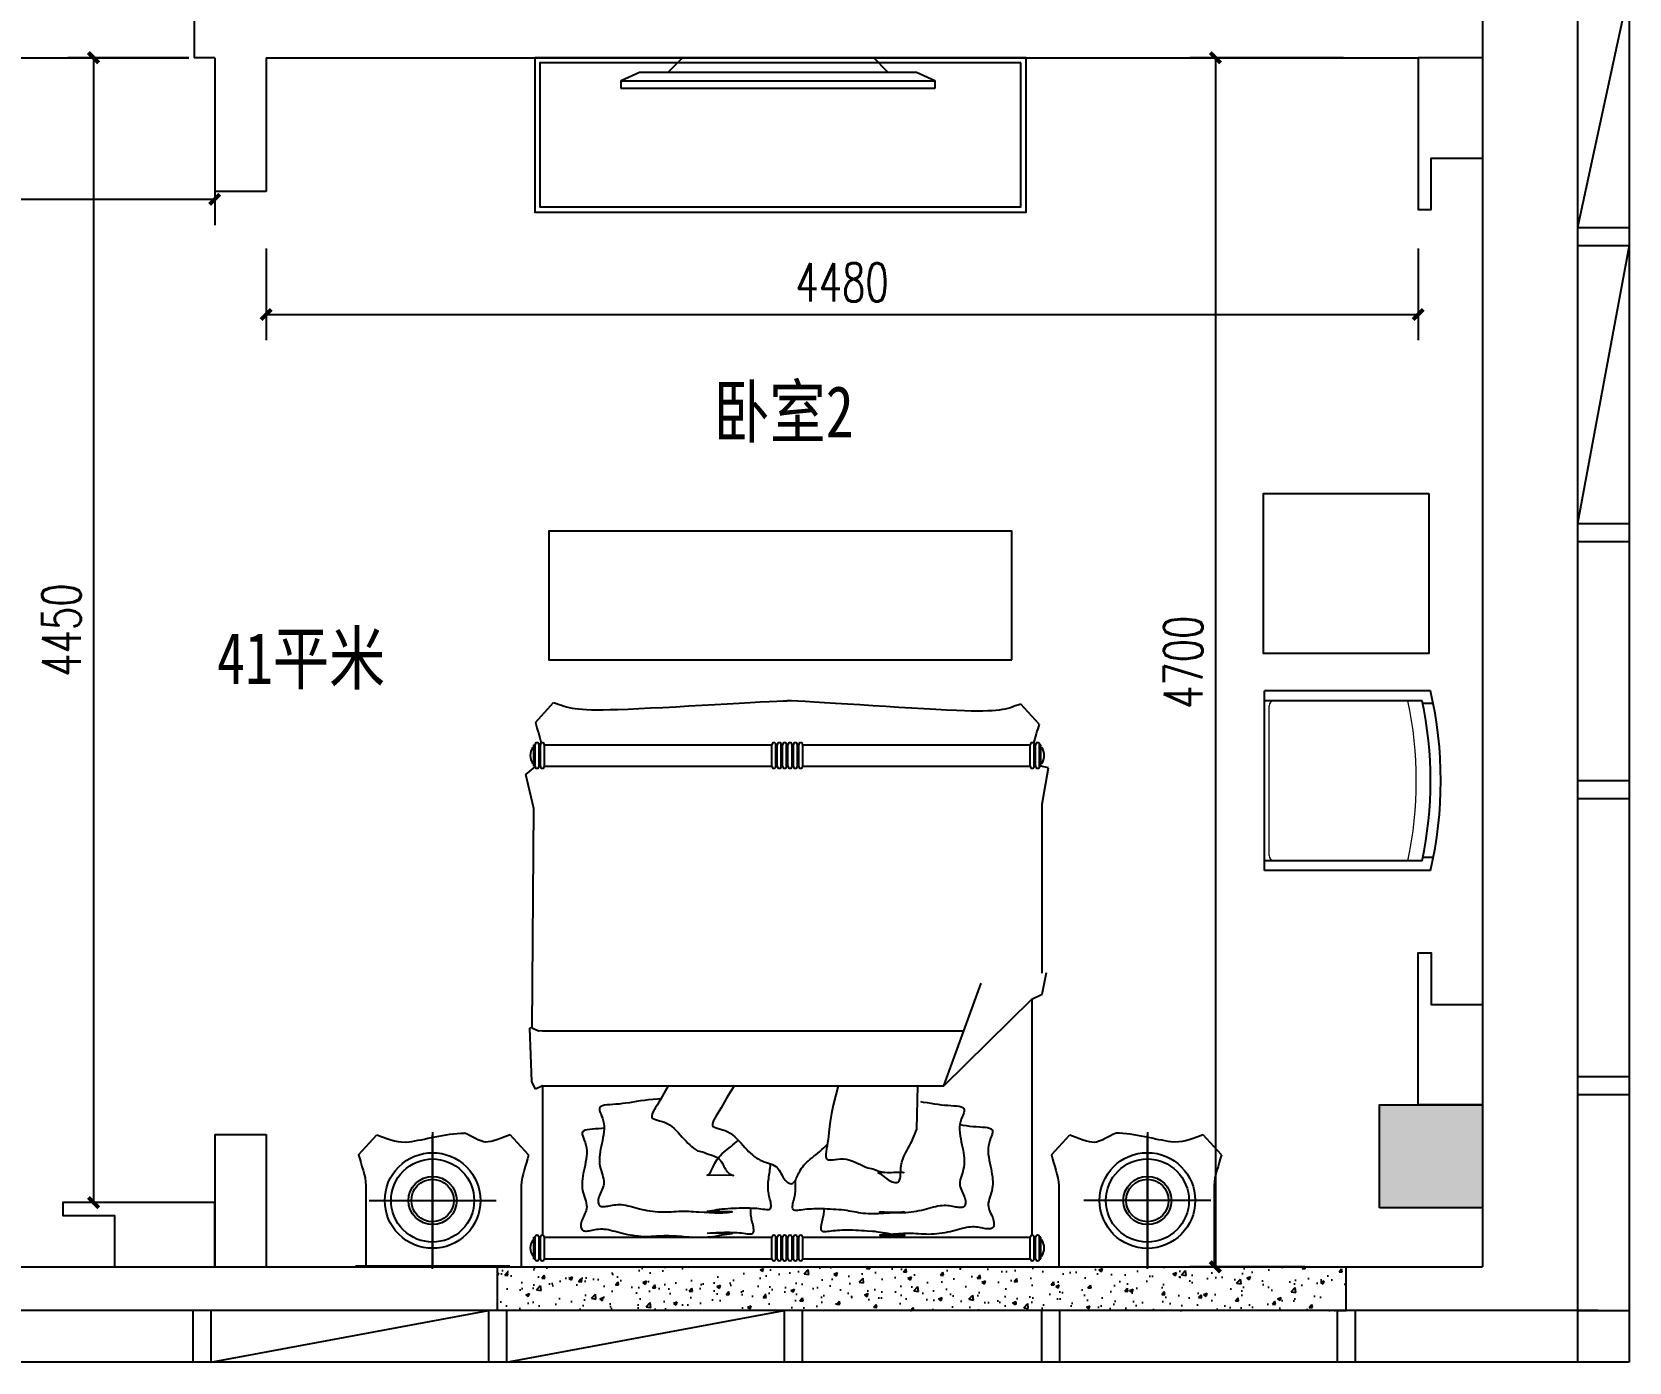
# Model space of a CAD drawing. Header units: millimetres. Extents: x 561810 to 956823, y -438984 to -391712.
# Drawn here: x 592919 to 599130, y -415003 to -409833 of the extents above; entities that cross this region are included whole.
import ezdxf

# ---------------------------------------------------------------- set-up
doc = ezdxf.new("R2010")
doc.units = ezdxf.units.MM
doc.header["$LTSCALE"] = 10
doc.header["$MEASUREMENT"] = 0
doc.layers.get('0').update_dxf_attribs({"linetype": 'CONTINUOUS'})
doc.layers.get('DEFPOINTS').update_dxf_attribs({"color": 1, "linetype": 'CONTINUOUS'})
for name, color, linetype in [('J-家私外线', 4, 'CONTINUOUS'), ('PUB_DIM', 3, 'CONTINUOUS'), ('PUB_HATCH', 144, 'CONTINUOUS'), ('WALL', 7, 'CONTINUOUS'), ('WINDOW', 4, 'CONTINUOUS'), ('填充', 8, 'CONTINUOUS'), ('墙', 7, 'CONTINUOUS')]:
    doc.layers.add(name, color=color, linetype=linetype)
doc.layers.add('细线', color=250, linetype='CONTINUOUS', lineweight=5)
doc.styles.add('12', font='', dxfattribs={"width": 0.8})
doc.styles.add('_TCH_DIM_T3', font='SIMPLEX', dxfattribs={"width": 0.705882, "bigfont": 'GBCBIG'})
doc.styles.get('12').set_extended_font_data('SimSun')
doc.dimstyles.new('_TCH_ARCH&&100', dxfattribs={"dimtxt": 297.5, "dimasz": 100, "dimexe": 250, "dimexo": 300, "dimgap": 126.25, "dimtad": 1, "dimdec": 0, "dimzin": 0, "dimdsep": 46, "dimtxsty": '_TCH_DIM_T3', "dimblk": 'ARCHTICK', "dimcen": 0.09, "dimclrt": 7, "dimazin": 0, "dimtfac": 1, "dimtdec": 0, "dimtix": 1, "dimtmove": 0, "dimatfit": 3, "dimldrblk": 'ARCHTICK', "dimfxl": 0, "dimtolj": 1, "dimtzin": 0, "dimarcsym": 0})

# ---------------------------------------------------------------- blocks, each defined once
blk = doc.blocks.new('_ARCHTICK')
at = {"color": 0, "linetype": 'ByBlock', "const_width": 0.4}
blk.add_lwpolyline([(-0.5, -0.5), (0.5, 0.5)], dxfattribs=at)
blk = doc.blocks.new('*D923')
at = {"layer": 'DEFPOINTS', "color": 0}
for p in [(593829.9, -410574.8), (598309.9, -410574.8), (598309.9, -410930.9)]:
    blk.add_point(p, dxfattribs=at)
at = {"layer": 'PUB_DIM', "color": 0, "lineweight": -2}
for p, q in [((593829.9, -410674.8), (593829.9, -411030.9)), ((598309.9, -410674.8), (598309.9, -411030.9))]:
    blk.add_line(p, q, dxfattribs=at)
at = {"layer": 'PUB_DIM', "color": 8, "lineweight": -2}
blk.add_line((593829.9, -410930.9), (598309.9, -410930.9), dxfattribs=at)
at = {"layer": 'PUB_DIM', "color": 8, "lineweight": -2, "xscale": 40, "yscale": 40, "zscale": 40, "rotation": 180}
blk.add_blockref('_ARCHTICK', (593829.9, -410930.9), dxfattribs=at)
at = {"layer": 'PUB_DIM', "color": 8, "lineweight": -2, "xscale": 40, "yscale": 40, "zscale": 40}
blk.add_blockref('_ARCHTICK', (598309.9, -410930.9), dxfattribs=at)
at = {"layer": 'PUB_DIM', "color": 142, "insert": (596069.9, -410805.9), "char_height": 150, "attachment_point": 5, "style": '_TCH_DIM_T3'}
blk.add_mtext('\\A1;4480', dxfattribs=at)
blk = doc.blocks.new('*D924')
at = {"layer": 'DEFPOINTS', "color": 0}
for p in [(593629.9, -409932.8), (593158.9, -414382.8), (593629.9, -414382.8)]:
    blk.add_point(p, dxfattribs=at)
at = {"layer": 'PUB_DIM', "color": 0, "lineweight": -2}
for p, q in [((593529.9, -409932.8), (593058.9, -409932.8)), ((593529.9, -414382.8), (593058.9, -414382.8))]:
    blk.add_line(p, q, dxfattribs=at)
at = {"layer": 'PUB_DIM', "color": 8, "lineweight": -2}
blk.add_line((593158.9, -409932.8), (593158.9, -414382.8), dxfattribs=at)
at = {"layer": 'PUB_DIM', "color": 8, "lineweight": -2, "xscale": 40, "yscale": 40, "zscale": 40}
for p, rotation in [((593158.9, -409932.8), 90), ((593158.9, -414382.8), 270)]:
    blk.add_blockref('_ARCHTICK', p, dxfattribs=dict(at, rotation=rotation))
at = {"layer": 'PUB_DIM', "color": 142, "insert": (593033.9, -412157.8), "char_height": 150, "attachment_point": 5, "rotation": 90, "style": '_TCH_DIM_T3'}
blk.add_mtext('\\A1;4450', dxfattribs=at)
blk = doc.blocks.new('*D930')
at = {"layer": 'DEFPOINTS', "color": 0}
for p in [(598119.4, -409932.8), (597521.4, -414632.8), (597969.4, -414632.8)]:
    blk.add_point(p, dxfattribs=at)
at = {"layer": 'PUB_DIM', "color": 0, "lineweight": -2}
for p, q in [((598019.4, -409932.8), (597421.4, -409932.8)), ((597869.4, -414632.8), (597421.4, -414632.8))]:
    blk.add_line(p, q, dxfattribs=at)
at = {"layer": 'PUB_DIM', "color": 8, "lineweight": -2}
blk.add_line((597521.4, -409932.8), (597521.4, -414632.8), dxfattribs=at)
at = {"layer": 'PUB_DIM', "color": 8, "lineweight": -2, "xscale": 40, "yscale": 40, "zscale": 40}
for p, rotation in [((597521.4, -409932.8), 90), ((597521.4, -414632.8), 270)]:
    blk.add_blockref('_ARCHTICK', p, dxfattribs=dict(at, rotation=rotation))
at = {"layer": 'PUB_DIM', "color": 142, "insert": (597396.4, -412282.8), "char_height": 150, "attachment_point": 5, "rotation": 90, "style": '_TCH_DIM_T3'}
blk.add_mtext('\\A1;4700', dxfattribs=at)
blk = doc.blocks.new('*D931')
at = {"layer": 'DEFPOINTS', "color": 0}
for p in [(589889.9, -410192.8), (593629.9, -410192.8), (589889.9, -410483.4)]:
    blk.add_point(p, dxfattribs=at)
at = {"layer": 'PUB_DIM', "color": 0, "lineweight": -2}
for p, q in [((589889.9, -410292.8), (589889.9, -410583.4)), ((593629.9, -410292.8), (593629.9, -410583.4))]:
    blk.add_line(p, q, dxfattribs=at)
at = {"layer": 'PUB_DIM', "color": 8, "lineweight": -2}
blk.add_line((593629.9, -410483.4), (589889.9, -410483.4), dxfattribs=at)
at = {"layer": 'PUB_DIM', "color": 8, "lineweight": -2, "xscale": 40, "yscale": 40, "zscale": 40, "rotation": 180}
blk.add_blockref('_ARCHTICK', (589889.9, -410483.4), dxfattribs=at)
at = {"layer": 'PUB_DIM', "color": 8, "lineweight": -2, "xscale": 40, "yscale": 40, "zscale": 40}
blk.add_blockref('_ARCHTICK', (593629.9, -410483.4), dxfattribs=at)
at = {"layer": 'PUB_DIM', "color": 142, "insert": (591759.9, -410358.4), "char_height": 150, "attachment_point": 5, "style": '_TCH_DIM_T3'}
blk.add_mtext('\\A1;3740', dxfattribs=at)

msp = doc.modelspace()

# ---------------------------------------------------------------- hatches: boundary and pattern name
h = msp.add_hatch()
h.set_pattern_fill('AR-CONC', color=250, scale=20, style=0)
h.set_pattern_definition([(50, (598029.9, -414802.76), (143.452, -12.5504), [15, -165]), (355, (598029.9, -414802.76), (-27.75, 150.4384), [12, -132]), (100.4514, (598041.86, -414803.8), (115.702, 137.888), [12.748, -140.2284]), (46.184, (598029.9, -414762.76), (213.448, -33.104), [22.5, -247.5]), (96.6356, (598047.69, -414765.51), (186.933, 194.824), [19.122, -210.343]), (351.184, (598029.9, -414762.76), (186.932, 194.824), [18, -198]), (21, (598049.9, -414772.76), (119.3814, -80.5238), [15, -165]), (326, (598049.9, -414772.76), (48.663, 145.03), [12, -132]), (71.4514, (598059.85, -414779.47), (168.0445, 64.506), [12.748, -140.2284]), (37.5, (598029.9, -414802.755), (2.432, 66.5788), [0, -130.4, 0, -134, 0, -132.5]), (7.5, (598029.9, -414802.755), (52.6139, 78.8823), [0, -76.4, 0, -127.4, 0, -50.5]), (327.5, (597985.3, -414802.755), (106.7645, -4.511), [0, -50, 0, -156, 0, -207]), (317.5, (597965.3, -414802.755), (116.6372, 20.021), [0, -65, 0, -103.6, 0, -147])])
h.paths.add_polyline_path([(594729.9, -414632.8), (594729.9, -414802.8), (594764.9, -414802.8), (598029.9, -414802.8), (598029.9, -414632.8)])
at = {"layer": 'PUB_HATCH'}
h = msp.add_hatch(color=256, dxfattribs=at)
h.paths.add_polyline_path([(574309.9, -414402.8), (574309.9, -414002.8), (574709.9, -414002.8), (574709.9, -414402.8)])
h.paths.add_polyline_path([(562449.9, -414402.8), (562449.9, -414002.8), (562849.9, -414002.8), (562849.9, -414402.8)])
h.paths.add_polyline_path([(562449.9, -409202.8), (562449.9, -408802.8), (562849.9, -408802.8), (562849.9, -409202.8)])
h.paths.add_polyline_path([(562449.9, -402742.8), (562449.9, -402342.8), (562849.9, -402342.8), (562849.9, -402742.8)])
h.paths.add_polyline_path([(598159.9, -402742.8), (598159.9, -402342.8), (598559.9, -402342.8), (598559.9, -402742.8)])
h.paths.add_polyline_path([(598159.9, -409202.8), (598159.9, -408802.8), (598559.9, -408802.8), (598559.9, -409202.8)])
h.paths.add_polyline_path([(598159.9, -414402.8), (598159.9, -414002.8), (598559.9, -414002.8), (598559.9, -414402.8)])
h.paths.add_polyline_path([(586299.9, -414402.8), (586299.9, -414002.8), (586699.9, -414002.8), (586699.9, -414402.8)])

# ---------------------------------------------------------------- linework, layer by layer
at = {"color": 1}
for p, q in [((599129.9, -409662.8), (598929.9, -410592.8)), ((598929.9, -410592.8), (599129.9, -410592.8)), ((598929.9, -410662.8), (599129.9, -410662.8)), ((599129.9, -410662.8), (598929.9, -411742.8)), ((598929.9, -411742.8), (599129.9, -411742.8)), ((598929.9, -411812.8), (599129.9, -411812.8)), ((598929.9, -412742.8), (599129.9, -412742.8)), ((598929.9, -412812.8), (599129.9, -412812.8)), ((598929.9, -413892.8), (599129.9, -413892.8)), ((598929.9, -413962.8), (599129.9, -413962.8)), ((598029.9, -414802.8), (598029.9, -414632.8)), ((593544.9, -414802.8), (593544.9, -415002.8)), ((593614.9, -414802.8), (593614.9, -415002.8)), ((593614.9, -415002.8), (594694.9, -414802.8)), ((594694.9, -414802.8), (594694.9, -415002.8)), ((594764.9, -414802.8), (594694.9, -414802.8)), ((594764.9, -414802.8), (594764.9, -415002.8)), ((594764.9, -415002.8), (595844.9, -414802.8)), ((595844.9, -414802.8), (595844.9, -415002.8)), ((595914.9, -414802.8), (595914.9, -415002.8)), ((596844.9, -414802.8), (596844.9, -415002.8)), ((596914.9, -414802.8), (596914.9, -415002.8)), ((597994.9, -414802.8), (597994.9, -415002.8)), ((598064.9, -414802.8), (597994.9, -414802.8)), ((597994.9, -414802.8), (598029.9, -414802.8)), ((598064.9, -414802.8), (598064.9, -415002.8)), ((598929.9, -414802.8), (598929.9, -415002.8)), ((598929.9, -414802.8), (599129.9, -414802.8))]:
    msp.add_line(p, q, dxfattribs=at)
at = {"layer": 'J-家私外线'}
msp.add_lwpolyline([(596784.9, -409932.8), (594874.9, -409932.8), (594874.9, -410532.8), (596784.9, -410532.8)], close=True, dxfattribs=at)
at = {"layer": 'WALL'}
for p, q in [((598559.9, -409202.8), (598559.9, -414632.8)), ((593549.9, -409732.8), (593549.9, -409932.8)), ((593629.9, -409932.8), (593549.9, -409932.8)), ((593629.9, -409932.8), (593629.9, -410452.8)), ((593829.9, -409932.8), (593829.9, -410452.8)), ((593829.9, -409932.8), (598309.9, -409932.8)), ((593829.9, -410452.8), (593629.9, -410452.8)), ((593629.9, -414118.7), (593629.9, -414632.8)), ((593629.9, -414118.7), (593829.9, -414118.7)), ((593829.9, -414118.7), (593829.9, -414632.8)), ((592579.9, -414632.8), (594729.9, -414632.8)), ((594729.9, -414632.8), (598559.9, -414632.8)), ((594729.9, -414632.8), (598159.9, -414632.8))]:
    msp.add_line(p, q, dxfattribs=at)
msp.add_lwpolyline([(598159.9, -414402.8), (598159.9, -414002.8), (598559.9, -414002.8), (598559.9, -414402.8), (598159.9, -414402.8)], dxfattribs=at)
at = {"layer": 'WINDOW'}
for p, q in [((598929.9, -392842.8), (598929.9, -414802.8)), ((599129.9, -392842.8), (599129.9, -415002.8)), ((599009.9, -414802.8), (562009.9, -414802.8)), ((599129.9, -415002.8), (561809.9, -415002.8))]:
    msp.add_line(p, q, dxfattribs=at)
at = {"layer": '填充', "color": 142, "ltscale": 0.01}
for p, q in [((595393.1, -409989.4), (595448.6, -409932.8)), ((595448.6, -409932.8), (596192.6, -409932.8)), ((596248, -409989.4), (596192.6, -409932.8)), ((595210.8, -410021.3), (595281.7, -409989.4)), ((595281.7, -409989.4), (596359.4, -409989.4)), ((596359.4, -409989.4), (596430.4, -410021.3)), ((595210.8, -410052), (595210.8, -410021.3)), ((596430.4, -410052), (595210.8, -410052)), ((596430.4, -410021.3), (596430.4, -410052)), ((594877, -412517.4), (594948, -412439)), ((597711.9, -413092.3), (597711.9, -412394.1)), ((598357.9, -412394.1), (597711.9, -412394.1)), ((598325.4, -412432.3), (597711.9, -412432.3)), ((598368.3, -412442.4), (598327.5, -412442.4)), ((596835.4, -412523.6), (596764.4, -412445.1)), ((594867.7, -412613.8), (594870.4, -412613.8)), ((594870.4, -412686.9), (594870.4, -412603.3)), ((594870.4, -412603.3), (594875.6, -412603.3)), ((594875.6, -412686.9), (594875.6, -412603.3)), ((594891.3, -412686.9), (594891.3, -412603.3)), ((594891.3, -412603.3), (594896.5, -412603.3)), ((594892.2, -412599.7), (594897.4, -412599.7)), ((594896.5, -412686.9), (594896.5, -412603.3)), ((594912.2, -412686.9), (594912.2, -412603.3)), ((594912.2, -412603.3), (595796.6, -412603.3)), ((595796.6, -412686.9), (595796.6, -412603.3)), ((595812.3, -412603.3), (595817.5, -412603.3)), ((595812.3, -412603.3), (595817.5, -412603.3)), ((595812.3, -412686.9), (595812.3, -412603.3)), ((595817.5, -412686.9), (595817.5, -412603.3)), ((595833.2, -412603.3), (595838.4, -412603.3)), ((595833.2, -412603.3), (595838.4, -412603.3)), ((595833.2, -412686.9), (595833.2, -412603.3)), ((595838.4, -412686.9), (595838.4, -412603.3)), ((595854.1, -412603.3), (595859.3, -412603.3)), ((595854.1, -412686.9), (595854.1, -412603.3)), ((595859.3, -412686.9), (595859.3, -412603.3)), ((595875, -412603.3), (595880.2, -412603.3)), ((595875, -412603.3), (595880.2, -412603.3)), ((595875, -412686.9), (595875, -412603.3)), ((595880.2, -412686.9), (595880.2, -412603.3)), ((595895.9, -412603.3), (595901.1, -412603.3)), ((595895.9, -412603.3), (595901.1, -412603.3)), ((595895.9, -412686.9), (595895.9, -412603.3)), ((595901.1, -412686.9), (595901.1, -412603.3)), ((595916.8, -412686.9), (595916.8, -412603.3)), ((595916.8, -412603.3), (596801.2, -412603.3)), ((596801.2, -412686.9), (596801.2, -412603.3)), ((596816.8, -412603.3), (596822.1, -412603.3)), ((596822.1, -412603.3), (596816.8, -412603.3)), ((596816.8, -412686.9), (596816.8, -412603.3)), ((596822.1, -412686.9), (596822.1, -412603.3)), ((596837.7, -412603.3), (596843, -412603.3)), ((596837.7, -412686.9), (596837.7, -412603.3)), ((596843, -412603.3), (596837.7, -412603.3)), ((596843, -412686.9), (596843, -412603.3)), ((596845.7, -412613.8), (596843, -412613.8)), ((594840.1, -412718.9), (594875.9, -412689)), ((594867.7, -412676.4), (594870.4, -412676.4)), ((594870.4, -412686.9), (594875.6, -412686.9)), ((594891.3, -412686.9), (594896.5, -412686.9)), ((594891.3, -412686.9), (594896.5, -412686.9)), ((594912.2, -412686.9), (595796.6, -412686.9)), ((595812.3, -412686.9), (595817.5, -412686.9)), ((595812.3, -412686.9), (595817.5, -412686.9)), ((595833.2, -412686.9), (595838.4, -412686.9)), ((595833.2, -412686.9), (595838.4, -412686.9)), ((595854.1, -412686.9), (595859.3, -412686.9)), ((595854.1, -412686.9), (595859.3, -412686.9)), ((595875, -412686.9), (595880.2, -412686.9)), ((595875, -412686.9), (595880.2, -412686.9)), ((595895.9, -412686.9), (595901.1, -412686.9)), ((595895.9, -412686.9), (595901.1, -412686.9)), ((595916.8, -412686.9), (596801.2, -412686.9)), ((596816.8, -412686.9), (596822.1, -412686.9)), ((596822.1, -412686.9), (596816.8, -412686.9)), ((596822.1, -412686.9), (596816.8, -412686.9)), ((596837.7, -412686.9), (596843, -412686.9)), ((596843, -412686.9), (596837.7, -412686.9)), ((596845.7, -412676.4), (596843, -412676.4)), ((596871.9, -412693.6), (596843, -412686.9)), ((594870.4, -412851.5), (594840.1, -412718.9)), ((596847.5, -412834.1), (596871.9, -412693.6)), ((594864.1, -413702.4), (594870.4, -412851.5)), ((596847.5, -413491.1), (596847.5, -412834.1)), ((598325.4, -413054.1), (597711.9, -413054.1)), ((598368.7, -413041.7), (598328, -413041.7)), ((598357.9, -413092.3), (597711.9, -413092.3)), ((596847.5, -413573.3), (596864.5, -413488.3)), ((596464.7, -413928.7), (596610.4, -413529.7)), ((596464.7, -413928.7), (596807.2, -413592.4)), ((596807.2, -413592.4), (596847.5, -413573.3)), ((596807.2, -413592.4), (596807.2, -414510)), ((594864.1, -413702.4), (594855.4, -413705.1)), ((594862.8, -413911.7), (594855.4, -413705.1)), ((594870, -413707.2), (594863.4, -413702.7)), ((594888.7, -413716.5), (594870, -413707.2)), ((594905.2, -413715.8), (594888.7, -413716.5)), ((594905.2, -413715.8), (596542.5, -413715.8)), ((594878, -413942), (594862.8, -413911.7)), ((594905.2, -413928.7), (594878, -413942)), ((594905.2, -413928.7), (594905.2, -414509.8)), ((594905.2, -413928.7), (596464.7, -413928.7)), ((594189.8, -414197.8), (594260.8, -414119.4)), ((594477.4, -414108.8), (594477.4, -414629)), ((594850.5, -414197.8), (594779.5, -414119.4)), ((596883.8, -414197.8), (596954.8, -414119.4)), ((597256.9, -414108.8), (597256.9, -414629)), ((597544.5, -414197.8), (597473.5, -414119.4)), ((594477.4, -414640.9), (594477.4, -414120.8)), ((597256.9, -414640.9), (597256.9, -414120.8)), ((594218, -414317.1), (594218, -414632.8)), ((594822.3, -414317.1), (594822.3, -414632.8)), ((596912, -414317.1), (596912, -414632.8)), ((597516.3, -414317.1), (597516.3, -414632.8)), ((594230.5, -414374.9), (594724.3, -414374.9)), ((597503.8, -414374.9), (597010, -414374.9)), ((594867.7, -414528), (594870.4, -414528)), ((594870.4, -414601.1), (594870.4, -414517.6)), ((594870.4, -414517.6), (594875.6, -414517.6)), ((594875.6, -414601.1), (594875.6, -414517.6)), ((594891.3, -414601.1), (594891.3, -414517.6)), ((594891.3, -414517.6), (594896.5, -414517.6)), ((594896.5, -414601.1), (594896.5, -414517.6)), ((594912.2, -414601.1), (594912.2, -414517.6)), ((594912.2, -414517.6), (595796.6, -414517.6)), ((595796.6, -414601.1), (595796.6, -414517.6)), ((595812.3, -414601.1), (595812.3, -414517.6)), ((595812.3, -414517.6), (595817.5, -414517.6)), ((595812.3, -414517.6), (595817.5, -414517.6)), ((595817.5, -414601.1), (595817.5, -414517.6)), ((595833.2, -414601.1), (595833.2, -414517.6)), ((595833.2, -414517.6), (595838.4, -414517.6)), ((595833.2, -414517.6), (595838.4, -414517.6)), ((595838.4, -414601.1), (595838.4, -414517.6)), ((595854.1, -414601.1), (595854.1, -414517.6)), ((595854.1, -414517.6), (595859.3, -414517.6)), ((595859.3, -414601.1), (595859.3, -414517.6)), ((595875, -414601.1), (595875, -414517.6)), ((595875, -414517.6), (595880.2, -414517.6)), ((595875, -414517.6), (595880.2, -414517.6)), ((595880.2, -414601.1), (595880.2, -414517.6)), ((595895.9, -414601.1), (595895.9, -414517.6)), ((595895.9, -414517.6), (595901.1, -414517.6)), ((595895.9, -414517.6), (595901.1, -414517.6)), ((595901.1, -414601.1), (595901.1, -414517.6)), ((595916.8, -414601.1), (595916.8, -414517.6)), ((595916.8, -414517.6), (596801.2, -414517.6)), ((596801.2, -414601.1), (596801.2, -414517.6)), ((596816.8, -414601.1), (596816.8, -414517.6)), ((596816.8, -414517.6), (596822.1, -414517.6)), ((596822.1, -414517.6), (596816.8, -414517.6)), ((596822.1, -414601.1), (596822.1, -414517.6)), ((596837.7, -414601.1), (596837.7, -414517.6)), ((596837.7, -414517.6), (596843, -414517.6)), ((596843, -414517.6), (596837.7, -414517.6)), ((596843, -414601.1), (596843, -414517.6)), ((596845.7, -414528), (596843, -414528)), ((594867.7, -414590.7), (594870.4, -414590.7)), ((594870.4, -414601.1), (594875.6, -414601.1)), ((594891.3, -414601.1), (594896.5, -414601.1)), ((594891.3, -414601.1), (594896.5, -414601.1)), ((594912.2, -414601.1), (595796.6, -414601.1)), ((595812.3, -414601.1), (595817.5, -414601.1)), ((595812.3, -414601.1), (595817.5, -414601.1)), ((595833.2, -414601.1), (595838.4, -414601.1)), ((595833.2, -414601.1), (595838.4, -414601.1)), ((595854.1, -414601.1), (595859.3, -414601.1)), ((595854.1, -414601.1), (595859.3, -414601.1)), ((595875, -414601.1), (595880.2, -414601.1)), ((595875, -414601.1), (595880.2, -414601.1)), ((595895.9, -414601.1), (595901.1, -414601.1)), ((595895.9, -414601.1), (595901.1, -414601.1)), ((595916.8, -414601.1), (596801.2, -414601.1)), ((596816.8, -414601.1), (596822.1, -414601.1)), ((596822.1, -414601.1), (596816.8, -414601.1)), ((596822.1, -414601.1), (596816.8, -414601.1)), ((596837.7, -414601.1), (596843, -414601.1)), ((596843, -414601.1), (596837.7, -414601.1)), ((596845.7, -414590.7), (596843, -414590.7)), ((594177.4, -414629), (594777.4, -414629)), ((594729.9, -414802.8), (594729.9, -414632.8))]:
    msp.add_line(p, q, dxfattribs=at)
for points in [[(596784.9, -409932.8), (594874.9, -409932.8), (594874.9, -410532.8), (596784.9, -410532.8)], [(598351.3, -411626.5), (598351.3, -412249.3), (597708.4, -412249.3), (597708.4, -411626.5)]]:
    msp.add_lwpolyline(points, close=True, dxfattribs=at)
for points in [[(598559.9, -409932.8), (598309.9, -409932.8), (598309.9, -410522.8), (598359.9, -410522.8), (598359.9, -410322.8), (598559.9, -410322.8)], [(596729.9, -412272.7), (596729.9, -411772.7), (594929.9, -411772.7), (594929.9, -412272.7), (596729.9, -412272.7)], [(598559.9, -414002.8), (598309.9, -414002.8), (598309.9, -413412.8), (598359.9, -413412.8), (598359.9, -413612.8), (598559.9, -413612.8)], [(593629.9, -414632.8), (593629.9, -414382.8), (593039.9, -414382.8), (593039.9, -414432.8), (593239.9, -414432.8), (593239.9, -414632.8)]]:
    msp.add_lwpolyline(points, dxfattribs=at)
msp.add_circle((597256.9, -414374.9), 185.9, dxfattribs=at)
for centre, radius, start, end in [((596854.5, -412743.2), 1503.4, 348.06513, 11.93487), ((596854.5, -412743.2), 1543.4, 346.92708, 13.07292), ((594909.5, -412645.1), 52.2, 143.1301, 216.8699), ((594883.5, -412603.3), 7.83, 0, 180), ((594904.4, -412603.3), 7.83, 0, 180), ((595804.5, -412603.3), 7.83, 0, 180), ((595825.4, -412603.3), 7.83, 0, 180), ((595846.2, -412603.3), 7.83, 0, 180), ((595867.1, -412603.3), 7.83, 0, 180), ((595888, -412603.3), 7.83, 0, 180), ((595908.9, -412603.3), 7.83, 0, 180), ((596809, -412603.3), 7.83, 0, 180), ((596829.9, -412603.3), 7.83, 0, 180), ((596803.9, -412645.1), 52.2, 323.1301, 36.8699), ((594883.5, -412686.9), 7.83, 180, 0), ((594904.4, -412686.9), 7.83, 180, 0), ((595804.5, -412686.9), 7.83, 180, 0), ((595825.4, -412686.9), 7.83, 180, 0), ((595846.2, -412686.9), 7.83, 180, 0), ((595867.1, -412686.9), 7.83, 180, 0), ((595888, -412686.9), 7.83, 180, 0), ((595908.9, -412686.9), 7.83, 180, 0), ((596809, -412686.9), 7.83, 180, 0), ((596829.9, -412686.9), 7.83, 180, 0), ((594909.5, -414559.4), 52.2, 143.1301, 216.8699), ((594883.5, -414517.6), 7.83, 0, 180), ((594904.4, -414517.6), 7.83, 0, 180), ((595804.5, -414517.6), 7.83, 0, 180), ((595825.4, -414517.6), 7.83, 0, 180), ((595846.2, -414517.6), 7.83, 0, 180), ((595867.1, -414517.6), 7.83, 0, 180), ((595888, -414517.6), 7.83, 0, 180), ((595908.9, -414517.6), 7.83, 0, 180), ((596809, -414517.6), 7.83, 0, 180), ((596829.9, -414517.6), 7.83, 0, 180), ((596803.9, -414559.4), 52.2, 323.1301, 36.8699), ((594883.5, -414601.1), 7.83, 180, 0), ((594904.4, -414601.1), 7.83, 180, 0), ((595804.5, -414601.1), 7.83, 180, 0), ((595825.4, -414601.1), 7.83, 180, 0), ((595846.2, -414601.1), 7.83, 180, 0), ((595867.1, -414601.1), 7.83, 180, 0), ((595888, -414601.1), 7.83, 180, 0), ((595908.9, -414601.1), 7.83, 180, 0), ((596809, -414601.1), 7.83, 180, 0), ((596829.9, -414601.1), 7.83, 180, 0)]:
    msp.add_arc(centre, radius, start, end, dxfattribs=at)
msp.add_ellipse((594477.4, -414374.9), major_axis=(131.4, -131.4), ratio=1, start_param=1.57079632679484, end_param=7.853981633974424, dxfattribs=at)
for points, knots in [([(594948, -412439), (595008.3, -412460.8), (595048.4, -412483.3), (595787, -412432.6), (595856.7, -412432.9), (595856.7, -412432.9)], [0, 0, 0, 0, 178.169252, 382.130033, 382.13034, 382.13034, 382.13034, 382.13034]), ([(596764.4, -412445.1), (596704.1, -412466.9), (596664, -412489.5), (595926.3, -412432.6), (595856.7, -412432.9), (595856.7, -412432.9)], [0, 0, 0, 0, 178.169252, 382.130033, 382.13034, 382.13034, 382.13034, 382.13034]), ([(596764.4, -412445.1), (596704.1, -412466.9), (596664, -412489.5), (595926.3, -412432.6), (595856.7, -412432.9), (595856.7, -412432.9)], [0, 0, 0, 0, 178.169252, 382.130033, 382.13034, 382.13034, 382.13034, 382.13034]), ([(596764.4, -412445.1), (596704.1, -412466.9), (596664, -412489.5), (595926.3, -412432.6), (595856.7, -412432.9), (595856.7, -412432.9)], [0, 0, 0, 0, 178.169252, 382.130033, 382.13034, 382.13034, 382.13034, 382.13034]), ([(594260.8, -414119.4), (594321, -414141.2), (594361.1, -414163.7), (594530.5, -414113), (594600.1, -414113.3), (594600.1, -414113.3)], [0, 0, 0, 0, 178.169252, 382.130033, 382.13034, 382.13034, 382.13034, 382.13034]), ([(594779.5, -414119.4), (594719.2, -414141.2), (594679.1, -414163.7), (594609.8, -414113), (594600.1, -414113.3), (594600.1, -414113.3)], [0, 0, 0, 0, 178.169252, 382.130033, 382.13034, 382.13034, 382.13034, 382.13034]), ([(596954.8, -414119.4), (597015.1, -414141.2), (597055.2, -414163.7), (597124.5, -414113), (597134.1, -414113.3), (597134.1, -414113.3)], [0, 0, 0, 0, 178.169252, 382.130033, 382.13034, 382.13034, 382.13034, 382.13034]), ([(597473.5, -414119.4), (597413.2, -414141.2), (597373.1, -414163.7), (597203.8, -414113), (597134.1, -414113.3), (597134.1, -414113.3)], [0, 0, 0, 0, 178.169252, 382.130033, 382.13034, 382.13034, 382.13034, 382.13034]), ([(594189.8, -414197.8), (594199.6, -414237.3), (594218.1, -414279.6), (594218, -414322.7), (594218, -414325.5)], [0, 0, 0, 0, 119.139047, 127.45857, 127.45857, 127.45857, 127.45857]), ([(594850.5, -414197.8), (594840.7, -414237.3), (594822.2, -414279.6), (594822.2, -414322.7), (594822.3, -414325.5)], [0, 0, 0, 0, 119.139047, 127.45857, 127.45857, 127.45857, 127.45857]), ([(596883.8, -414197.8), (596893.6, -414237.3), (596912.1, -414279.6), (596912.1, -414322.7), (596912, -414325.5)], [0, 0, 0, 0, 119.139047, 127.45857, 127.45857, 127.45857, 127.45857]), ([(597544.5, -414197.8), (597534.7, -414237.3), (597516.2, -414279.6), (597516.2, -414322.7), (597516.3, -414325.5)], [0, 0, 0, 0, 119.139047, 127.45857, 127.45857, 127.45857, 127.45857])]:
    msp.add_open_spline(points, degree=3, knots=knots, dxfattribs=at)
for points in [[(594877, -412517.4), (594883.6, -412543.9), (594893.5, -412570.4), (594899.7, -412597)], [(596835.4, -412523.6), (596829.3, -412548.1), (596820.3, -412572.7), (596814.1, -412597.4)]]:
    msp.add_open_spline(points, degree=3, dxfattribs=at)
at = {"layer": '墙', "color": 250}
for p, q in [((592649.9, -409932.8), (593529.9, -409932.8)), ((596430.4, -410024.2), (595210.8, -410024.2))]:
    msp.add_line(p, q, dxfattribs=at)
at = {"layer": '墙', "color": 250, "elevation": 0}
msp.add_lwpolyline([(596764.9, -409952.8), (594894.9, -409952.8), (594894.9, -410512.8), (596764.9, -410512.8)], close=True, dxfattribs=at)
at = {"layer": '墙', "color": 250}
for points in [[(595393.6, -413928.7), (595382.8, -413947.4), (595376.6, -413959.4), (595370.2, -413971.1), (595363.8, -413982.3), (595357.1, -413993.2), (595350.5, -414003.7), (595344.2, -414013.6), (595338.7, -414022.8), (595334.1, -414031.2), (595331, -414038.7), (595329.5, -414045.2), (595330, -414050.6), (595332.7, -414054.7), (595337.5, -414057.9), (595343.9, -414060.5), (595351.6, -414062.8), (595360.3, -414065.1), (595369.7, -414067.8), (595379.4, -414071), (595389, -414075.3), (595398.4, -414080.7), (595407.4, -414087.2), (595416.1, -414094.6), (595424.5, -414102.5), (595432.6, -414110.9), (595440.5, -414119.5), (595448.2, -414128.1), (595455.7, -414136.4), (595463, -414144.4), (595470.3, -414151.8), (595477.5, -414158.8), (595484.7, -414165.2), (595491.9, -414171.1), (595499.3, -414176.5), (595506.9, -414181.2), (595526.3, -414185.4), (595534.4, -414188.9), (595542.6, -414192), (595550.8, -414194.8), (595558.9, -414197.4), (595566.7, -414200.1), (595574.1, -414203), (595580.8, -414206.3), (595586.9, -414210.1), (595592.1, -414214.5), (595596.6, -414219.6), (595600.6, -414225), (595604.1, -414230.7), (595607.3, -414236.6), (595610.4, -414242.5), (595613.5, -414248.2), (595616.8, -414253.7), (595620.3, -414258.8), (595624.1, -414263.4), (595628, -414267.5), (595632, -414270.9), (595636, -414273.7), (595640, -414275.7), (595643.8, -414276.9), (595647.5, -414277.2), (595545.2, -414276.5), (595548.3, -414274.9), (595551.2, -414272.6), (595553.9, -414269.5), (595556.6, -414265.8), (595559.1, -414261.6), (595561.6, -414256.9), (595564.1, -414251.9), (595566.6, -414246.5), (595569.2, -414240.9), (595572, -414235.2), (595575.1, -414229.3), (595578.5, -414223.3), (595582.2, -414217.3), (595586.5, -414211.3), (595591.3, -414205.4), (595596.6, -414199.6), (595602.6, -414193.8), (595609, -414188.1), (595615.7, -414182.4), (595622.9, -414176.6), (595630.2, -414170.7), (595637.8, -414164.6), (595645.4, -414158.3), (595653.1, -414151.7), (595660.8, -414144.9), (595668.4, -414137.9)], [(595650.8, -413927.2), (595633.9, -413953.8), (595618.9, -413979.8), (595612.6, -413991.8), (595606.3, -414003.4), (595599.9, -414014.7), (595593.2, -414025.6), (595586.6, -414036), (595580.3, -414045.9), (595574.7, -414055.1), (595570.2, -414063.6), (595567, -414071.1), (595565.5, -414077.6), (595566.1, -414082.9), (595568.8, -414087.1), (595573.6, -414090.3), (595580, -414092.9), (595587.7, -414095.2), (595596.4, -414097.5), (595605.8, -414100.1), (595615.4, -414103.4), (595625.1, -414107.6), (595634.4, -414113.1), (595643.5, -414119.6), (595652.1, -414126.9), (595660.5, -414134.9), (595668.7, -414143.3), (595676.6, -414151.9), (595684.3, -414160.4), (595691.8, -414168.8), (595699.1, -414176.7), (595706.4, -414184.1), (595713.5, -414191.1), (595720.7, -414197.5), (595728, -414203.4), (595735.4, -414208.8), (595743, -414213.5), (595750.8, -414217.7), (595758.8, -414221.2), (595767.1, -414224.3), (595775.3, -414227.1), (595783.4, -414229.8), (595791.2, -414232.5), (595798.5, -414235.4), (595805.3, -414238.6), (595811.4, -414242.4), (595816.6, -414246.9), (595821.1, -414251.9), (595825, -414257.3), (595828.5, -414263.1), (595831.8, -414268.9), (595834.9, -414274.8), (595838, -414280.6), (595841.2, -414286.1), (595844.8, -414291.1), (595848.5, -414295.8), (595852.5, -414299.8), (595856.5, -414303.3), (595860.5, -414306), (595864.5, -414308), (595868.3, -414309.2), (595871.9, -414309.5), (595875.3, -414308.8), (595878.4, -414307.3), (595881.3, -414304.9), (595884, -414301.9), (595886.7, -414298.2), (595889.2, -414294), (595891.7, -414289.3), (595894.2, -414284.2), (595896.7, -414278.9), (595899.3, -414273.3), (595902.1, -414267.5), (595905.2, -414261.6), (595908.6, -414255.6), (595912.3, -414249.6), (595916.6, -414243.7), (595921.4, -414237.7), (595926.7, -414231.9), (595932.7, -414226.2), (595939.1, -414220.5), (595945.8, -414214.7), (595953, -414208.9), (595960.3, -414203), (595967.9, -414196.9), (595975.5, -414190.6), (595983.2, -414184.1), (595990.9, -414177.2), (595998.5, -414170.2), (596005.9, -414162.9), (596012.4, -414156.3)], [(596054.3, -413928.7), (596035.2, -414004.7), (596028.4, -414037.2), (596023.1, -414068.2), (596019.4, -414097.9), (596018.2, -414111.4), (596016.9, -414124.6), (596015.3, -414137.5), (596013.4, -414150.2), (596011.4, -414162.4), (596009.4, -414173.9), (596007.9, -414184.6), (596007, -414194.1), (596007, -414202.2), (596008.1, -414208.8), (596010.7, -414213.5), (596014.8, -414216.3), (596020.4, -414217.4), (596027.3, -414217.3), (596035.3, -414216.4), (596044.3, -414215.2), (596053.9, -414214), (596064.1, -414213.2), (596074.7, -414213.4), (596085.4, -414214.8), (596096.2, -414217.3), (596107.1, -414220.7), (596117.9, -414224.8), (596128.7, -414229.3), (596139.3, -414234.2), (596149.7, -414239.1), (596159.8, -414243.9), (596169.7, -414248.4), (596189.8, -414252.4), (596199.1, -414256), (596208.3, -414259.2), (596217.2, -414261.8), (596226.1, -414263.9), (596234.9, -414265.3), (596244.8, -414266.1), (596253.6, -414266.3), (596262.4, -414265.9), (596271.1, -414265.3), (596279.5, -414264.6), (596287.8, -414264.1), (596295.7, -414263.9), (596303.2, -414264.3), (596310.2, -414265.4), (596210.1, -414267.5), (596216.2, -414270.4), (596221.9, -414273.9), (596227.4, -414277.8), (596232.6, -414281.9), (596238.8, -414286.2), (596243.9, -414290.3), (596249, -414294.1), (596254.3, -414297.4), (596259.5, -414300.2), (596264.7, -414302.4), (596269.8, -414304), (596274.6, -414305), (596279, -414305.3), (596283, -414304.9), (596286.4, -414303.7), (596289.3, -414301.8), (596291.5, -414299.2), (596293.3, -414295.9), (596294.7, -414292), (596295.6, -414287.6), (596296.3, -414282.7), (596296.8, -414277.4), (596297.1, -414271.8), (596297.4, -414265.9), (596297.6, -414259.8), (596298, -414253.4), (596298.5, -414246.7), (596299.3, -414239.9), (596300.5, -414232.9), (596302.1, -414225.7), (596304.2, -414218.4), (596306.9, -414211), (596310.1, -414203.4), (596313.8, -414195.7), (596317.8, -414187.7), (596322.1, -414179.6), (596326.6, -414171.3), (596331.2, -414162.8), (596335.8, -414154), (596340.3, -414145), (596344.8, -414135.7), (596349, -414126.3), (596353.1, -414116.7), (596357, -414106.9), (596360.5, -414097.1), (596363.8, -413928.7)], [(595365, -413980.2), (595352.3, -413981), (595334.5, -413982.4), (595317.4, -413984), (595301, -413985.9), (595285.5, -413988), (595270.6, -413990.3), (595256.3, -413992.5), (595242.5, -413994.7), (595229.1, -413996.7), (595216, -413998.4), (595203.1, -413999.8), (595190.3, -414000.9), (595178, -414001.7), (595166.3, -414002.5), (595155.6, -414003.4), (595146.1, -414004.7), (595138.2, -414006.6), (595132, -414009.2), (595128, -414012.7), (595126.3, -414017.4), (595126.5, -414023.1), (595128.2, -414029.8), (595130.9, -414037.4), (595134.1, -414045.8), (595137.5, -414055), (595140.6, -414064.7), (595142.8, -414075), (595144, -414085.8), (595144, -414096.9), (595143.2, -414108.2), (595141.7, -414119.7), (595139.7, -414131.2), (595137.5, -414142.7), (595135.1, -414153.9), (595132.7, -414164.9), (595130.7, -414175.5), (595128.9, -414185.8), (595127.5, -414195.7), (595126.6, -414205.3), (595126.1, -414214.6), (595126.1, -414223.7), (595126.7, -414232.6), (595128, -414241.4), (595129.9, -414250), (595132.2, -414258.5), (595134.8, -414266.8), (595137.4, -414274.9), (595139.8, -414282.7), (595141.8, -414290.4), (595143.2, -414297.8), (595143.7, -414304.9), (595143.2, -414311.8), (595141.8, -414318.4), (595139.7, -414324.8), (595137.2, -414331), (595134.3, -414337), (595131.4, -414343), (595128.6, -414348.9), (595126, -414354.8), (595124, -414360.6), (595122.5, -414366.4), (595121.5, -414372), (595121.1, -414377.2), (595121.3, -414382.1), (595122, -414386.5), (595123.3, -414390.3), (595125.2, -414393.4), (595127.7, -414395.7), (595130.8, -414397.3), (595134.4, -414398.3), (595138.5, -414398.7), (595143, -414398.6), (595147.9, -414398.2), (595153.2, -414397.4), (595158.7, -414396.5), (595164.5, -414395.3), (595170.6, -414394.2), (595176.9, -414393), (595183.5, -414392), (595190.3, -414391.2), (595197.4, -414390.8), (595204.7, -414390.7), (595212.3, -414391), (595220.2, -414392), (595228.3, -414393.4), (595236.7, -414395.2), (595245.3, -414397.3), (595254.2, -414399.6), (595263.3, -414402), (595272.7, -414404.5), (595282.3, -414407), (595292.1, -414409.4), (595302.1, -414411.5), (595312.3, -414413.5), (595322.6, -414415.3), (595333, -414416.8), (595343.4, -414418), (595353.8, -414418.9), (595364.1, -414419.4), (595374.4, -414419.5), (595384.6, -414419.4), (595394.8, -414419), (595404.8, -414418.4), (595414.8, -414417.8), (595424.7, -414417.2), (595434.5, -414416.7), (595444.3, -414416.4), (595453.9, -414416.3), (595463.5, -414416.4), (595473.1, -414416.7), (595482.8, -414417.2), (595492.4, -414417.8), (595502.2, -414418.4), (595513.2, -414419.2), (595533.8, -414419.9), (595544, -414420.6), (595554.3, -414421.3), (595564.7, -414421.9), (595575.1, -414422.3), (595585.5, -414422.6), (595595.6, -414422.6), (595605.6, -414422.3), (595615.3, -414421.8), (595624.7, -414420.9), (595633.8, -414419.7), (595642.7, -414418.3), (595546, -414416.7), (595555, -414415.1), (595564.1, -414413.4), (595573.5, -414411.8), (595583.2, -414410.3), (595593.3, -414409), (595603.8, -414407.8), (595614.6, -414406.8), (595625.5, -414405.9), (595636.6, -414405.2), (595647.7, -414404.6), (595658.7, -414404.2), (595669.6, -414403.9), (595680.2, -414403.6), (595690.6, -414403.5), (595700.8, -414403.5), (595710.6, -414403.7), (595720, -414404), (595729.2, -414404.5), (595737.9, -414405.1), (595746.2, -414406), (595754.1, -414407), (595761.5, -414408), (595768.3, -414408.9), (595774.5, -414409.6), (595779.9, -414409.7), (595784.5, -414409.3), (595788.2, -414408), (595790.9, -414405.9), (595792.7, -414402.6), (595793.5, -414398.5), (595793.6, -414393.6), (595793.1, -414388.1), (595792.1, -414382.2), (595790.8, -414376.2), (595789.3, -414370), (595787.9, -414364), (595786.5, -414358.3), (595785.3, -414352.8), (595784.2, -414347.5), (595783.3, -414342.3), (595782.6, -414337.1), (595782.1, -414331.8), (595781.8, -414326.3), (595781.7, -414320.7), (595781.9, -414314.7), (595782.2, -414308.5), (595782.8, -414302.1), (595783.5, -414295.5), (595784.3, -414288.8), (595785.2, -414282.1), (595786.2, -414275.2), (595787.2, -414268.4), (595788.3, -414261.7), (595789.2, -414254.8), (595790.1, -414247.7), (595790.7, -414240.3), (595791, -414232.4)], [(596374.3, -413990.5), (596385.3, -413992), (596400.2, -413994.2), (596414.5, -413996.5), (596428.3, -413998.6), (596441.7, -414000.6), (596454.8, -414002.4), (596467.7, -414003.8), (596480.5, -414004.8), (596492.8, -414005.6), (596504.5, -414006.4), (596515.2, -414007.3), (596524.7, -414008.7), (596532.6, -414010.5), (596538.7, -414013.1), (596542.7, -414016.7), (596544.5, -414021.4), (596544.3, -414027.1), (596542.6, -414033.8), (596539.9, -414041.4), (596536.6, -414049.8), (596533.2, -414058.9), (596530.2, -414068.7), (596527.9, -414079), (596526.8, -414089.7), (596526.8, -414100.8), (596527.6, -414112.2), (596529.1, -414123.7), (596531, -414135.2), (596533.3, -414146.6), (596535.7, -414157.9), (596538, -414168.9), (596540.1, -414179.5), (596541.9, -414189.7), (596543.3, -414199.6), (596544.2, -414209.2), (596544.7, -414218.6), (596544.7, -414227.7), (596544, -414236.6), (596542.8, -414245.4), (596540.9, -414254), (596538.6, -414262.4), (596536, -414270.7), (596533.4, -414278.8), (596530.9, -414286.7), (596528.9, -414294.3), (596527.6, -414301.7), (596527.1, -414308.9), (596527.6, -414315.7), (596529, -414322.3), (596531.1, -414328.7), (596533.6, -414334.9), (596536.5, -414341), (596539.4, -414346.9), (596542.2, -414352.8), (596544.7, -414358.7), (596546.8, -414364.6), (596548.3, -414370.3), (596549.2, -414375.9), (596549.7, -414381.2), (596549.5, -414386.1), (596548.8, -414390.5), (596547.5, -414394.2), (596545.6, -414397.3), (596543.1, -414399.6), (596540, -414401.3), (596536.4, -414402.2), (596532.3, -414402.6), (596527.7, -414402.6), (596522.8, -414402.1), (596517.6, -414401.4), (596512, -414400.4), (596506.2, -414399.3), (596500.2, -414398.1), (596493.9, -414397), (596487.3, -414396), (596480.5, -414395.2), (596473.4, -414394.7), (596466.1, -414394.6), (596458.5, -414395), (596450.6, -414395.9), (596442.5, -414397.3), (596434.1, -414399.1), (596425.5, -414401.2), (596416.6, -414403.5), (596407.5, -414406), (596398.1, -414408.5), (596388.5, -414411), (596378.7, -414413.3), (596368.6, -414415.5), (596358.5, -414417.5), (596348.2, -414419.2), (596337.8, -414420.7), (596327.4, -414421.9), (596317, -414422.8), (596306.6, -414423.3), (596296.3, -414423.5), (596286.1, -414423.3), (596276, -414422.9), (596265.9, -414422.4), (596256, -414421.7), (596246.1, -414421.1), (596235.2, -414420.6), (596225.5, -414420.3), (596215.8, -414420.2), (596312.9, -414420.3), (596303.3, -414420.7), (596293.7, -414421.1), (596284, -414421.7), (596274.2, -414422.4), (596264.3, -414423.1), (596254.3, -414423.9), (596244.1, -414424.6), (596232.6, -414425.3), (596222.2, -414425.8), (596211.8, -414426.3), (596201.5, -414426.5), (596191.3, -414426.5), (596170.8, -414426.3), (596161.1, -414425.7), (596151.8, -414424.8), (596142.6, -414423.6), (596133.7, -414422.2), (596124.8, -414420.7), (596115.8, -414419), (596106.7, -414417.4), (596097.3, -414415.8), (596087.6, -414414.2), (596077.5, -414412.9), (596067, -414411.7), (596056.2, -414410.7), (596045.2, -414409.9), (596034.2, -414409.2), (596023.1, -414408.6), (596012.1, -414408.1), (596001.2, -414407.8), (595990.5, -414407.6), (595980.1, -414407.5), (595970, -414407.5), (595960.2, -414407.7), (595950.7, -414408), (595941.6, -414408.4), (595932.9, -414409.1), (595924.5, -414409.9), (595916.6, -414410.9), (595909.3, -414412), (595902.4, -414412.9), (595896.3, -414413.5), (595890.9, -414413.7), (595886.3, -414413.2), (595882.6, -414412), (595879.8, -414409.8), (595878.1, -414406.6), (595877.3, -414402.4), (595877.2, -414397.5), (595877.7, -414392.1), (595878.7, -414386.2), (595880, -414380.1), (595881.4, -414374), (595882.9, -414368), (595884.3, -414362.3), (595885.5, -414356.8), (595886.6, -414351.5), (595887.5, -414346.2), (595888.2, -414341), (595888.7, -414335.7), (595889, -414330.3), (595889.1, -414324.6), (595888.9, -414318.7), (595888.6, -414312.5), (595888, -414306.1), (595887.3, -414299.5), (595887.1, -414297.5)], [(595144, -414093.8), (595135.8, -414094.7), (595123.1, -414095.7), (595110.7, -414096.5), (595099, -414097.3), (595088.3, -414098.3), (595078.8, -414099.6), (595070.9, -414101.4), (595064.8, -414104), (595060.8, -414107.6), (595059, -414112.3), (595059.2, -414118), (595060.9, -414124.7), (595063.6, -414132.3), (595066.9, -414140.7), (595070.3, -414149.8), (595073.3, -414159.6), (595075.6, -414169.9), (595076.7, -414180.6), (595076.8, -414191.7), (595076, -414203.1), (595074.5, -414214.6), (595072.5, -414226.1), (595070.2, -414237.5), (595067.8, -414248.8), (595065.5, -414259.8), (595063.4, -414270.4), (595061.7, -414280.6), (595060.3, -414290.5), (595059.3, -414300.1), (595058.8, -414309.5), (595058.9, -414318.6), (595059.5, -414327.5), (595060.7, -414336.3), (595062.6, -414344.9), (595065, -414353.3), (595067.6, -414361.6), (595070.2, -414369.7), (595072.6, -414377.6), (595074.6, -414385.3), (595076, -414392.7), (595076.5, -414399.8), (595075.9, -414406.6), (595074.5, -414413.2), (595072.5, -414419.6), (595069.9, -414425.8), (595067.1, -414431.9), (595064.1, -414437.9), (595061.3, -414443.8), (595058.8, -414449.6), (595056.8, -414455.5), (595055.3, -414461.3), (595054.3, -414466.8), (595053.9, -414472.1), (595054, -414477), (595054.7, -414481.4), (595056, -414485.2), (595058, -414488.2), (595060.5, -414490.6), (595063.6, -414492.2), (595067.2, -414493.1), (595071.3, -414493.6), (595075.8, -414493.5), (595080.7, -414493.1), (595085.9, -414492.3), (595091.5, -414491.3), (595097.3, -414490.2), (595103.3, -414489), (595109.7, -414487.9), (595116.2, -414486.9), (595123, -414486.1), (595130.1, -414485.6), (595137.5, -414485.5), (595145.1, -414485.9), (595152.9, -414486.8), (595161.1, -414488.2), (595169.4, -414490), (595178.1, -414492.1), (595186.9, -414494.5), (595196.1, -414496.9), (595205.4, -414499.4), (595215, -414501.9), (595224.9, -414504.2), (595234.9, -414506.4), (595245.1, -414508.4), (595255.4, -414510.1), (595265.7, -414511.6), (595276.1, -414512.8), (595286.5, -414513.7), (595296.9, -414514.2), (595307.2, -414514.4), (595317.4, -414514.2), (595327.5, -414513.8), (595337.6, -414513.3), (595347.6, -414512.7), (595357.5, -414512.1), (595367.3, -414511.6), (595377, -414511.2), (595386.7, -414511.1), (595396.3, -414511.3), (595405.9, -414511.6), (595415.5, -414512), (595425.2, -414512.6), (595435, -414513.3), (595444.8, -414514), (595454.9, -414514.8), (595465.1, -414515.5), (595475.5, -414516.2), (595485.9, -414516.8), (595496.3, -414517.2), (595506.6, -414517.4), (595528.4, -414517.4), (595538.4, -414517.2), (595548, -414516.6), (595557.4, -414515.7), (595566.5, -414514.5), (595575.5, -414513.1), (595584.4, -414511.6), (595593.4, -414509.9), (595602.5, -414508.3), (595611.9, -414506.7), (595621.6, -414505.2), (595631.7, -414503.8), (595642.2, -414502.7), (595547.3, -414501.6), (595558.3, -414500.8), (595569.3, -414500.1), (595580.4, -414499.5), (595591.5, -414499.1), (595602.3, -414498.7), (595613, -414498.5), (595623.4, -414498.4), (595633.5, -414498.4), (595643.3, -414498.6), (595652.8, -414498.9), (595661.9, -414499.4), (595670.7, -414500), (595679, -414500.8), (595686.9, -414501.9), (595694.3, -414502.9), (595701.1, -414503.8), (595707.2, -414504.4), (595712.6, -414504.6), (595717.2, -414504.1), (595720.9, -414502.9), (595723.7, -414500.7), (595725.4, -414497.5), (595726.3, -414493.4), (595726.3, -414488.5), (595725.8, -414483), (595724.8, -414477.1), (595723.6, -414471), (595722.1, -414464.9), (595720.6, -414458.9), (595719.3, -414453.2), (595718, -414447.7), (595717, -414442.4), (595716.1, -414437.2), (595715.4, -414431.9), (595714.8, -414426.6), (595714.5, -414421.2), (595714.5, -414415.5), (595714.6, -414409.6), (595714.9, -414403.8)], [(596527.8, -414079.9), (596539, -414081.6), (596552.4, -414083.6), (596565.6, -414085.4), (596578.5, -414086.8), (596591.2, -414087.8), (596603.6, -414088.6), (596615.3, -414089.4), (596626, -414090.4), (596635.4, -414091.7), (596643.4, -414093.5), (596649.5, -414096.1), (596653.5, -414099.7), (596655.2, -414104.4), (596655.1, -414110.1), (596653.4, -414116.8), (596650.7, -414124.4), (596647.4, -414132.8), (596644, -414141.9), (596641, -414151.7), (596638.7, -414162), (596637.6, -414172.7), (596637.5, -414183.8), (596638.3, -414195.2), (596639.8, -414206.7), (596641.8, -414218.2), (596644.1, -414229.6), (596646.5, -414240.9), (596648.8, -414251.9), (596650.9, -414262.5), (596652.6, -414272.7), (596654, -414282.6), (596655, -414292.2), (596655.5, -414301.6), (596655.4, -414310.7), (596654.8, -414319.6), (596653.6, -414328.4), (596651.7, -414337), (596649.3, -414345.4), (596646.7, -414353.7), (596644.1, -414361.8), (596641.7, -414369.7), (596639.7, -414377.4), (596638.3, -414384.8), (596637.8, -414391.9), (596638.4, -414398.7), (596639.8, -414405.3), (596641.8, -414411.7), (596644.4, -414417.9), (596647.2, -414424), (596650.2, -414430), (596653, -414435.9), (596655.5, -414441.7), (596657.5, -414447.6), (596659, -414453.3), (596660, -414458.9), (596660.4, -414464.2), (596660.3, -414469.1), (596659.6, -414473.5), (596658.3, -414477.2), (596656.3, -414480.3), (596653.8, -414482.7), (596650.7, -414484.3), (596647.1, -414485.2), (596643, -414485.6), (596638.5, -414485.6), (596633.6, -414485.1), (596628.4, -414484.4), (596622.8, -414483.4), (596617, -414482.3), (596610.9, -414481.1), (596604.6, -414480), (596598.1, -414479), (596591.3, -414478.2), (596584.2, -414477.7), (596576.8, -414477.6), (596569.2, -414478), (596561.4, -414478.9), (596553.2, -414480.3), (596544.9, -414482.1), (596536.2, -414484.2), (596527.3, -414486.5), (596518.2, -414489), (596508.9, -414491.5), (596499.3, -414494), (596489.4, -414496.3), (596479.4, -414498.5), (596469.2, -414500.5), (596458.9, -414502.2), (596448.6, -414503.7), (596438.2, -414504.9), (596427.8, -414505.8), (596417.4, -414506.3), (596407.1, -414506.5), (596396.9, -414506.3), (596386.8, -414505.9), (596376.7, -414505.4), (596366.7, -414504.8), (596356.8, -414504.2), (596347, -414503.6), (596337.3, -414503.3), (596327.6, -414503.2), (596318, -414503.4), (596308.4, -414503.7), (596298.8, -414504.1), (596289.1, -414504.7), (596279.3, -414505.4), (596269.5, -414506.1), (596259.4, -414506.9), (596249.2, -414507.6), (596238.8, -414508.3), (596227.4, -414508.8), (596217, -414509.3), (596313.3, -414509.5), (596303.2, -414509.5), (596293.2, -414509.3), (596283.5, -414508.7), (596274.1, -414507.8), (596265, -414506.6), (596256.1, -414505.2), (596247.1, -414503.7), (596238.2, -414502), (596228, -414500.4), (596218.6, -414498.8), (596208.9, -414497.3), (596198.8, -414495.9), (596188.3, -414494.8), (596167, -414493.7), (596156, -414492.9), (596144.9, -414492.2), (596133.9, -414491.6), (596122.8, -414491.1), (596112, -414490.8), (596101.3, -414490.6), (596090.9, -414490.5), (596080.8, -414490.5), (596071, -414490.7), (596061.5, -414491), (596052.4, -414491.5), (596043.6, -414492.1), (596035.3, -414492.9), (596027.4, -414493.9), (596020, -414495), (596013.2, -414495.9), (596007.1, -414496.5), (596001.7, -414496.7), (595997.1, -414496.2), (595993.4, -414495), (595990.6, -414492.8), (595988.9, -414489.6), (595988, -414485.5), (595988, -414480.5), (595988.5, -414475.1), (595989.5, -414469.2), (595990.7, -414463.1), (595992.2, -414457), (595993.7, -414451), (595995, -414445.3), (595996.3, -414439.8), (595997.3, -414434.5), (595998.2, -414429.2), (595998.9, -414424), (595999.5, -414418.7), (595999.8, -414413.3), (595999.8, -414407.8)]]:
    msp.add_lwpolyline(points, dxfattribs=at)
for radius in [161.5, 93.6, 82.5]:
    msp.add_circle((597256.9, -414374.9), radius, dxfattribs=at)
for major_axis, start_param, end_param in [((114.2, 114.2), 1.570796326794896, 7.853981633974483), ((66.2, -66.2), 1.570796326794565, 7.853981633974151), ((2.2, 82.4), 0.8122744555769813, 7.095459762756567)]:
    msp.add_ellipse((594477.4, -414374.9), major_axis=major_axis, ratio=1, start_param=start_param, end_param=end_param, dxfattribs=at)
at = {"layer": '细线', "color": 250, "lineweight": 5}
msp.add_line((597730.1, -413034.1), (597730.1, -412452.3), dxfattribs=at)
for centre, radius, start, end in [((597750.1, -412452.3), 20, 90, 180), ((596799.1, -412743.2), 1503.4, 348.06513, 11.93487), ((597750.1, -413034.1), 20, 180, 270)]:
    msp.add_arc(centre, radius, start, end, dxfattribs=at)

# ---------------------------------------------------------------- texts
at = {"layer": '填充', "color": 142, "ltscale": 0.01, "style": '12', "width": 0.8}
for s, p in [('卧室2', (595569.4, -411408.4)), ('41平米', (593638.7, -412366.8))]:
    msp.add_text(s, height=200, dxfattribs=at).set_placement(p)

# ---------------------------------------------------------------- dimensions: what is measured, and where the dimension line sits
at = {"layer": 'PUB_DIM', "color": 8}
for base, p1, p2, picture, middle in [((593158.9, -414382.8), (593629.9, -409932.8), (593629.9, -414382.8), '*D924', (593033.9, -412157.8)), ((597521.4, -414632.8), (598119.4, -409932.8), (597969.4, -414632.8), '*D930', (597396.4, -412282.8))]:
    dim = msp.add_linear_dim(base=base, p1=p1, p2=p2, angle=90, dimstyle='_TCH_ARCH&&100', override={"dimtxt": 150, "dimasz": 40, "dimexe": 100, "dimexo": 100, "dimgap": 50, "dimclrd": 8, "dimclrt": 142}, dxfattribs=at)
    dim.commit()
    dim.dimension.update_dxf_attribs({"geometry": picture, "text_midpoint": middle})
for base, p1, p2, picture, middle in [((589889.9, -410483.4), (593629.9, -410192.8), (589889.9, -410192.8), '*D931', (591759.9, -410358.4)), ((598309.9, -410930.9), (593829.9, -410574.8), (598309.9, -410574.8), '*D923', (596069.9, -410805.9))]:
    dim = msp.add_linear_dim(base=base, p1=p1, p2=p2, dimstyle='_TCH_ARCH&&100', override={"dimtxt": 150, "dimasz": 40, "dimexe": 100, "dimexo": 100, "dimgap": 50, "dimclrd": 8, "dimclrt": 142}, dxfattribs=at)
    dim.commit()
    dim.dimension.update_dxf_attribs({"geometry": picture, "text_midpoint": middle})

doc.saveas('drawing.dxf')
